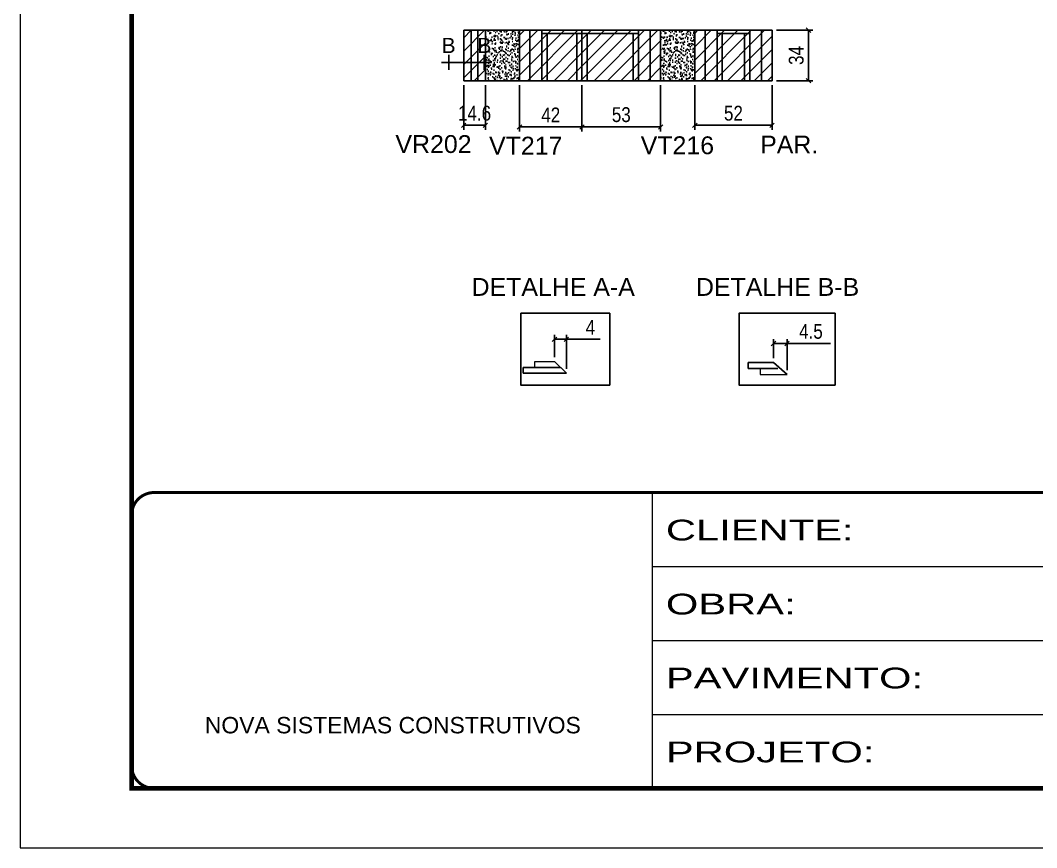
# Model space of a CAD drawing. Extents: x 137137 to 143418, y 10464 to 34486.
# Drawn here: x 137137 to 137822, y 25396 to 25953 of the extents above; entities that cross this region are included whole.
import ezdxf
from ezdxf.enums import TextEntityAlignment as Align

# ---------------------------------------------------------------- set-up
doc = ezdxf.new("R2010")
doc.units = 0
doc.linetypes.add('CONTINUO', pattern=[0])
doc.linetypes.add('DASHED', pattern=[0.75, 0.5, -0.25])
for name, color, linetype in [('5', 5, 'Continuous'), ('COTA', 241, 'Continuous'), ('detalhes', 4, 'Continuous'), ('Painéis', 200, 'Continuous'), ('SARR_2.2x7', 40, 'Continuous'), ('SARR_3.5x7', 81, 'Continuous'), ('SARR_EDITAR', 141, 'Continuous')]:
    doc.layers.add(name, color=color, linetype=linetype)
for name, color, linetype, lineweight in [('Folhas', 255, 'Continuous', 9), ('Hachura', 251, 'Continuous', 9), ('Sarr 2.2x7', 40, 'Continuous', 9), ('SARRAFO DE PRESSAO', 251, 'DASHED', 9)]:
    doc.layers.add(name, color=color, linetype=linetype, lineweight=lineweight)
doc.styles.add('ARIAL', font='arial.ttf')
doc.styles.add('COTA TECNICA', font='techl___.ttf', dxfattribs={"height": 10})
doc.styles.get("Standard").update_dxf_attribs({"font": 'arial.ttf'})
doc.styles.add('Tecnologia', font='')
doc.styles.get('Tecnologia').set_extended_font_data('Forgotten Futurist')
doc.dimstyles.new('PAINEL', dxfattribs={"dimtxt": 10, "dimasz": 3, "dimexe": 3, "dimexo": 3, "dimgap": 3, "dimtad": 1, "dimdec": 1, "dimzin": 12, "dimdsep": 46, "dimtxsty": 'COTA TECNICA', "dimblk1": 'OBLIQUE', "dimblk2": 'OBLIQUE', "dimsah": 1, "dimcen": 0.9, "dimclrd": 4, "dimclre": 4, "dimclrt": 240, "dimadec": 1, "dimazin": 3, "dimtfac": 1, "dimtdec": 1, "dimtmove": 0, "dimatfit": 3, "dimfxl": 1, "dimtolj": 1, "dimtzin": 12, "dimarcsym": 0})
pattern_1 = [(45, (-3156.5, -7e-12), (-4.49012806, 4.49012806), [])]

# ---------------------------------------------------------------- blocks, each defined once
blk = doc.blocks.new('9999999999')
at = {"color": 30, "linetype": 'CONTINUO'}
for p, q in [((98564.56, 34230.21), (98564.56, 34429.45)), ((98564.56, 34379.64), (99583.98, 34379.64)), ((98564.56, 34329.83), (99487.98, 34329.83)), ((98564.56, 34280.02), (99487.98, 34280.02))]:
    blk.add_line(p, q, dxfattribs=at)
at = {"color": 30, "linetype": 'CONTINUO', "const_width": 2}
blk.add_lwpolyline([(99583.98, 34230.21), (99583.98, 34414.45, 0.414214), (99568.98, 34429.45), (98228.98, 34429.45, 0.414214), (98213.98, 34414.45), (98213.98, 34245.21, 0.414214), (98228.98, 34230.21), (99583.98, 34230.21)], format="xyb", dxfattribs=at)
at = {"layer": 'Folhas'}
blk.add_lwpolyline([(98138.98, 34190.21), (99623.98, 34190.21), (99623.98, 35240.21), (98138.98, 35240.21)], close=True, dxfattribs=at)
at = {"layer": 'Folhas', "color": 30, "const_width": 3}
blk.add_lwpolyline([(98213.98, 34230.21), (99583.98, 34230.21), (99583.98, 35200.21), (98213.98, 35200.21)], close=True, dxfattribs=at)
at = {"color": 7, "linetype": 'Continuous', "ltscale": 5, "style": 'ARIAL'}
blk.add_text('NOVA SISTEMAS CONSTRUTIVOS', height=11.0592, dxfattribs=at).set_placement((98263.19, 34267.21))
at = {"layer": 'Folhas', "color": 7, "style": 'Tecnologia', "width": 1.5}
for s, p in [('CLIENTE:', (98573.65, 34397.17)), ('OBRA:', (98573.65, 34347.31)), ('PAVIMENTO:', (98573.65, 34297.5)), ('PROJETO:', (98573.65, 34247.69))]:
    blk.add_text(s, height=14, dxfattribs=at).set_placement(p)
blk = doc.blocks.new('_Oblique')
at = {"color": 0, "linetype": 'ByBlock', "lineweight": -2}
blk.add_line((-0.5, -0.5), (0.5, 0.5), dxfattribs=at)
blk = doc.blocks.new('*D6000')
at = {"layer": 'COTA', "color": 4, "linetype": 'ByBlock', "lineweight": -2, "transparency": 16777216}
for p, q in [((137435.84, 25909.46), (137435.84, 25879.39)), ((137450.44, 25909.46), (137450.44, 25879.39)), ((137435.84, 25882.39), (137450.44, 25882.39))]:
    blk.add_line(p, q, dxfattribs=at)
at = {"layer": 'Defpoints', "color": 0, "linetype": 'ByBlock', "transparency": 16777216}
for p in [(137435.84, 25912.46), (137450.44, 25912.46), (137450.44, 25882.39)]:
    blk.add_point(p, dxfattribs=at)
at = {"layer": 'COTA', "color": 4, "linetype": 'ByBlock', "lineweight": -2, "transparency": 16777216, "xscale": 3, "yscale": 3, "zscale": 3, "rotation": 180}
blk.add_blockref('_Oblique', (137435.84, 25882.39), dxfattribs=at)
at = {"layer": 'COTA', "color": 4, "linetype": 'ByBlock', "lineweight": -2, "transparency": 16777216, "xscale": 3, "yscale": 3, "zscale": 3}
blk.add_blockref('_Oblique', (137450.44, 25882.39), dxfattribs=at)
at = {"layer": 'COTA', "color": 240, "linetype": 'ByBlock', "transparency": 16777216, "insert": (137443.14, 25890.49), "char_height": 10, "attachment_point": 5, "style": 'COTA TECNICA'}
blk.add_mtext('\\A1;14.6', dxfattribs=at)
blk = doc.blocks.new('*D6001')
at = {"layer": 'COTA', "color": 4, "linetype": 'ByBlock', "lineweight": -2, "transparency": 16777216}
for p, q in [((137644.45, 25725.53), (137644.45, 25738.43)), ((137653.54, 25717.53), (137653.54, 25738.43)), ((137644.45, 25735.43), (137653.54, 25735.43)), ((137653.54, 25735.43), (137682.76, 25735.43))]:
    blk.add_line(p, q, dxfattribs=at)
at = {"layer": 'Defpoints', "color": 0, "linetype": 'ByBlock', "transparency": 16777216}
for p in [(137653.54, 25735.43), (137644.45, 25722.53), (137653.54, 25714.53)]:
    blk.add_point(p, dxfattribs=at)
at = {"layer": 'COTA', "color": 4, "linetype": 'ByBlock', "lineweight": -2, "transparency": 16777216, "xscale": 3, "yscale": 3, "zscale": 3, "rotation": 180}
blk.add_blockref('_Oblique', (137644.45, 25735.43), dxfattribs=at)
at = {"layer": 'COTA', "color": 4, "linetype": 'ByBlock', "lineweight": -2, "transparency": 16777216, "xscale": 3, "yscale": 3, "zscale": 3}
blk.add_blockref('_Oblique', (137653.54, 25735.43), dxfattribs=at)
at = {"layer": 'COTA', "color": 240, "linetype": 'ByBlock', "transparency": 16777216, "insert": (137669.65, 25743.54), "char_height": 10, "attachment_point": 5, "style": 'COTA TECNICA'}
blk.add_mtext('\\A1;4.5', dxfattribs=at)
blk = doc.blocks.new('*D6002')
at = {"layer": 'COTA', "color": 4, "linetype": 'ByBlock', "lineweight": -2, "transparency": 16777216}
for p, q in [((137496.99, 25726.31), (137496.99, 25741.22)), ((137496.99, 25738.22), (137504.98, 25738.22)), ((137504.98, 25718.31), (137504.98, 25741.22)), ((137504.98, 25738.22), (137527.76, 25738.22))]:
    blk.add_line(p, q, dxfattribs=at)
at = {"layer": 'Defpoints', "color": 0, "linetype": 'ByBlock', "transparency": 16777216}
for p in [(137496.99, 25738.22), (137496.99, 25723.31), (137504.98, 25715.31)]:
    blk.add_point(p, dxfattribs=at)
at = {"layer": 'COTA', "color": 4, "linetype": 'ByBlock', "lineweight": -2, "transparency": 16777216, "xscale": 3, "yscale": 3, "zscale": 3, "rotation": 180}
blk.add_blockref('_Oblique', (137496.99, 25738.22), dxfattribs=at)
at = {"layer": 'COTA', "color": 4, "linetype": 'ByBlock', "lineweight": -2, "transparency": 16777216, "xscale": 3, "yscale": 3, "zscale": 3}
blk.add_blockref('_Oblique', (137504.98, 25738.22), dxfattribs=at)
at = {"layer": 'COTA', "color": 240, "linetype": 'ByBlock', "transparency": 16777216, "insert": (137521.14, 25746.29), "char_height": 10, "attachment_point": 5, "style": 'COTA TECNICA'}
blk.add_mtext('\\A1;4', dxfattribs=at)
blk = doc.blocks.new('*D6003')
at = {"layer": 'COTA', "color": 4, "linetype": 'ByBlock', "lineweight": -2, "transparency": 16777216}
for p, q in [((137591.44, 25909.46), (137591.44, 25879.39)), ((137643.44, 25909.46), (137643.44, 25879.39)), ((137591.44, 25882.39), (137643.44, 25882.39))]:
    blk.add_line(p, q, dxfattribs=at)
at = {"layer": 'Defpoints', "color": 0, "linetype": 'ByBlock', "transparency": 16777216}
for p in [(137591.44, 25912.46), (137643.44, 25912.46), (137643.44, 25882.39)]:
    blk.add_point(p, dxfattribs=at)
at = {"layer": 'COTA', "color": 4, "linetype": 'ByBlock', "lineweight": -2, "transparency": 16777216, "xscale": 3, "yscale": 3, "zscale": 3, "rotation": 180}
blk.add_blockref('_Oblique', (137591.44, 25882.39), dxfattribs=at)
at = {"layer": 'COTA', "color": 4, "linetype": 'ByBlock', "lineweight": -2, "transparency": 16777216, "xscale": 3, "yscale": 3, "zscale": 3}
blk.add_blockref('_Oblique', (137643.44, 25882.39), dxfattribs=at)
at = {"layer": 'COTA', "color": 240, "linetype": 'ByBlock', "transparency": 16777216, "insert": (137617.44, 25890.5), "char_height": 10, "attachment_point": 5, "style": 'COTA TECNICA'}
blk.add_mtext('\\A1;52', dxfattribs=at)
blk = doc.blocks.new('*D6004')
at = {"layer": 'COTA', "color": 4, "linetype": 'ByBlock', "lineweight": -2, "transparency": 16777216}
for p, q in [((137646.44, 25946.46), (137670.97, 25946.46)), ((137667.97, 25946.46), (137667.97, 25912.46)), ((137646.44, 25912.46), (137670.97, 25912.46))]:
    blk.add_line(p, q, dxfattribs=at)
at = {"layer": 'Defpoints', "color": 0, "linetype": 'ByBlock', "transparency": 16777216}
for p in [(137643.44, 25946.46), (137643.44, 25912.46), (137667.97, 25912.46)]:
    blk.add_point(p, dxfattribs=at)
at = {"layer": 'COTA', "color": 4, "linetype": 'ByBlock', "lineweight": -2, "transparency": 16777216, "xscale": 3, "yscale": 3, "zscale": 3}
for p, rotation in [((137667.97, 25946.46), 90), ((137667.97, 25912.46), 270)]:
    blk.add_blockref('_Oblique', p, dxfattribs=dict(at, rotation=rotation))
at = {"layer": 'COTA', "color": 240, "linetype": 'ByBlock', "transparency": 16777216, "insert": (137659.75, 25929.46), "char_height": 10, "attachment_point": 5, "rotation": 90, "style": 'COTA TECNICA'}
blk.add_mtext('\\A1;34', dxfattribs=at)
blk = doc.blocks.new('*D6158')
at = {"layer": 'COTA', "color": 4, "lineweight": -2, "transparency": 16777216}
for p, q in [((137473.44, 25909.46), (137473.44, 25878.31)), ((137515.44, 25909.46), (137515.44, 25878.31)), ((137473.44, 25881.31), (137515.44, 25881.31))]:
    blk.add_line(p, q, dxfattribs=at)
at = {"layer": 'Defpoints', "color": 0, "transparency": 16777216}
for p in [(137473.44, 25912.46), (137515.44, 25912.46), (137515.44, 25881.31)]:
    blk.add_point(p, dxfattribs=at)
at = {"layer": 'COTA', "color": 4, "lineweight": -2, "transparency": 16777216, "xscale": 3, "yscale": 3, "zscale": 3, "rotation": 180}
blk.add_blockref('_Oblique', (137473.44, 25881.31), dxfattribs=at)
at = {"layer": 'COTA', "color": 4, "lineweight": -2, "transparency": 16777216, "xscale": 3, "yscale": 3, "zscale": 3}
blk.add_blockref('_Oblique', (137515.44, 25881.31), dxfattribs=at)
at = {"layer": 'COTA', "color": 240, "transparency": 16777216, "insert": (137494.44, 25889.38), "char_height": 10, "attachment_point": 5, "style": 'COTA TECNICA'}
blk.add_mtext('\\A1;42', dxfattribs=at)
blk = doc.blocks.new('*D6159')
at = {"layer": 'COTA', "color": 4, "lineweight": -2, "transparency": 16777216}
for p, q in [((137515.44, 25909.46), (137515.44, 25878.31)), ((137568.44, 25909.46), (137568.44, 25878.31)), ((137515.44, 25881.31), (137568.44, 25881.31))]:
    blk.add_line(p, q, dxfattribs=at)
at = {"layer": 'Defpoints', "color": 0, "transparency": 16777216}
for p in [(137515.44, 25912.46), (137568.44, 25912.46), (137568.44, 25881.31)]:
    blk.add_point(p, dxfattribs=at)
at = {"layer": 'COTA', "color": 4, "lineweight": -2, "transparency": 16777216, "xscale": 3, "yscale": 3, "zscale": 3, "rotation": 180}
blk.add_blockref('_Oblique', (137515.44, 25881.31), dxfattribs=at)
at = {"layer": 'COTA', "color": 4, "lineweight": -2, "transparency": 16777216, "xscale": 3, "yscale": 3, "zscale": 3}
blk.add_blockref('_Oblique', (137568.44, 25881.31), dxfattribs=at)
at = {"layer": 'COTA', "color": 240, "transparency": 16777216, "insert": (137541.94, 25889.53), "char_height": 10, "attachment_point": 5, "style": 'COTA TECNICA'}
blk.add_mtext('\\A1;53', dxfattribs=at)

msp = doc.modelspace()

# ---------------------------------------------------------------- hatches: boundary and pattern name
at = {"layer": 'COTA', "linetype": 'ByBlock'}
h = msp.add_hatch(dxfattribs=at)
h.set_pattern_fill('AR-CONC', color=256, scale=0.03)
h.set_pattern_definition([(50, (-848.229, -161.198), (5.46554007, -0.47817257), [0.5715, -6.2865]), (355, (-848.229, -161.198), (-1.05730264, 5.73170536), [0.4572, -5.02921753]), (100.4514447, (-847.7734, -161.2377), (4.40823741, 5.25353256), [0.48570026, -5.34270734]), (46.1842, (-848.229, -159.674), (8.13237123, -1.26126984), [0.85725, -9.42975]), (96.6355576, (-847.551, -159.779), (7.122124, 7.42278374), [0.7285507, -8.01406824]), (351.184151, (-848.229, -159.674), (7.122124, 7.42278374), [0.685799, -7.54379196]), (21, (-847.467, -160.055), (4.54843174, -3.06795595), [0.5715, -6.2865]), (326, (-847.467, -160.055), (1.85406085, 5.52563898), [0.4572, -5.0292]), (71.451445, (-847.088, -160.3105), (6.40249258, 2.45768307), [0.48570026, -5.34269813]), (37.5, (-848.2288, -161.1978), (0.092658098, 2.536651166), [0, -4.96824, 0, -5.1054, 0, -5.04825]), (7.5, (-848.2288, -161.1978), (2.004589875, 3.005417245), [0, -2.91084, 0, -4.85394, 0, -1.92405]), (327.5, (-849.928, -161.1978), (4.067717855, -0.17186232), [0, -1.905, 0, -5.9436, 0, -7.8867]), (317.5, (-850.69, -161.1978), (4.44387544, 0.76279473), [0, -2.4765, 0, -3.94716, 0, -5.6007])])
h.paths.add_polyline_path([(137473.44, 25912.46), (137473.44, 25946.46), (137450.44, 25946.46), (137450.44, 25912.46)])
h = msp.add_hatch(dxfattribs=at)
h.set_pattern_fill('AR-CONC', color=256, scale=0.03)
h.set_pattern_definition([(50, (-730.2287, -161.198), (5.46554007, -0.47817257), [0.5715, -6.2865]), (355, (-730.2287, -161.198), (-1.05730264, 5.73170536), [0.4572, -5.02921753]), (100.4514447, (-729.773, -161.2377), (4.40823741, 5.25353256), [0.48570026, -5.34270734]), (46.1842, (-730.229, -159.674), (8.13237123, -1.26126984), [0.85725, -9.42975]), (96.6355576, (-729.551, -159.779), (7.122124, 7.42278374), [0.7285507, -8.01406824]), (351.184151, (-730.229, -159.674), (7.122124, 7.42278374), [0.685799, -7.54379196]), (21, (-729.4667, -160.055), (4.54843174, -3.06795595), [0.5715, -6.2865]), (326, (-729.4667, -160.055), (1.85406085, 5.52563898), [0.4572, -5.0292]), (71.451445, (-729.0876, -160.3105), (6.40249258, 2.45768307), [0.48570026, -5.34269813]), (37.5, (-730.2287, -161.1978), (0.092658098, 2.536651166), [0, -4.96824, 0, -5.1054, 0, -5.04825]), (7.5, (-730.2287, -161.1978), (2.004589875, 3.005417245), [0, -2.91084, 0, -4.85394, 0, -1.92405]), (327.5, (-731.928, -161.1978), (4.067717855, -0.17186232), [0, -1.905, 0, -5.9436, 0, -7.8867]), (317.5, (-732.69, -161.1978), (4.44387544, 0.76279473), [0, -2.4765, 0, -3.94716, 0, -5.6007])])
h.paths.add_polyline_path([(137591.44, 25912.46), (137591.44, 25946.46), (137568.44, 25946.46), (137568.44, 25912.46)])
at = {"layer": 'Hachura'}
h = msp.add_hatch(dxfattribs=at)
h.set_pattern_fill('ANSI31', color=256, scale=2)
h.set_pattern_definition(pattern_1)
h.paths.add_polyline_path([(137450.44, 25946.46), (137435.84, 25946.46), (137435.84, 25912.46), (137450.44, 25912.46)])
h = msp.add_hatch(dxfattribs=at)
h.set_pattern_fill('ANSI31', color=256, scale=2)
h.set_pattern_definition(pattern_1)
h.paths.add_polyline_path([(137473.44, 25946.46), (137473.44, 25912.46), (137515.44, 25912.46), (137515.44, 25946.46)])
h = msp.add_hatch(dxfattribs=at)
h.set_pattern_fill('ANSI31', color=256, scale=2)
h.set_pattern_definition(pattern_1)
h.paths.add_polyline_path([(137568.44, 25912.46), (137568.44, 25946.46), (137515.44, 25946.46), (137515.44, 25912.46)])
h = msp.add_hatch(dxfattribs=at)
h.set_pattern_fill('ANSI31', color=256, scale=2)
h.set_pattern_definition(pattern_1)
h.paths.add_polyline_path([(137591.44, 25946.46), (137591.44, 25912.46), (137643.44, 25912.46), (137643.44, 25946.46)])

# ---------------------------------------------------------------- linework, layer by layer
at = {"linetype": 'ByBlock'}
for points in [[(137474.24, 25755.74), (137534.22, 25755.74), (137534.22, 25707.41), (137474.24, 25707.41)], [(137685.9, 25755.74), (137621.25, 25755.74), (137621.25, 25707.41), (137685.9, 25707.41)]]:
    msp.add_lwpolyline(points, close=True, dxfattribs=at)
at = {"layer": 'COTA', "linetype": 'ByBlock'}
for p, q in [((137450.44, 25946.46), (137473.44, 25946.46)), ((137568.44, 25946.46), (137591.44, 25946.46)), ((137473.44, 25912.46), (137450.44, 25912.46)), ((137591.44, 25912.46), (137568.44, 25912.46))]:
    msp.add_line(p, q, dxfattribs=at)
at = {"layer": 'detalhes'}
for p, q in [((137425.83, 25929.79), (137425.83, 25919.79)), ((137449.55, 25929.79), (137449.55, 25919.79)), ((137454.55, 25924.79), (137420.83, 25924.79))]:
    msp.add_line(p, q, dxfattribs=at)
at = {"layer": 'Painéis', "linetype": 'ByBlock'}
for p, q in [((137435.84, 25946.46), (137435.84, 25912.46)), ((137450.44, 25946.46), (137435.84, 25946.46)), ((137450.44, 25946.46), (137450.44, 25912.46)), ((137473.44, 25946.46), (137473.44, 25912.46)), ((137568.44, 25946.46), (137473.44, 25946.46)), ((137515.44, 25946.46), (137515.44, 25912.46)), ((137568.44, 25946.46), (137568.44, 25912.46)), ((137591.44, 25946.46), (137591.44, 25912.46)), ((137643.44, 25946.46), (137591.44, 25946.46)), ((137643.44, 25946.46), (137643.44, 25912.46)), ((137435.84, 25912.46), (137450.44, 25912.46)), ((137473.44, 25912.46), (137568.44, 25912.46)), ((137591.44, 25912.46), (137643.44, 25912.46)), ((137475.78, 25719.31), (137500.95, 25719.34)), ((137475.78, 25715.31), (137475.78, 25719.31)), ((137644.45, 25722.53), (137627.45, 25722.53)), ((137627.45, 25722.53), (137627.45, 25718.53)), ((137627.45, 25718.53), (137647.4, 25718.53)), ((137653.54, 25714.53), (137644.45, 25722.53)), ((137504.98, 25715.31), (137475.78, 25715.31))]:
    msp.add_line(p, q, dxfattribs=at)
at = {"layer": 'Sarr 2.2x7'}
for p, q in [((137483.78, 25719.31), (137483.78, 25723.31)), ((137483.78, 25723.31), (137496.99, 25723.31)), ((137499.56, 25719.34), (137483.78, 25719.31)), ((137496.99, 25723.31), (137504.98, 25715.31)), ((137646.1, 25718.53), (137635.45, 25718.53)), ((137635.45, 25718.53), (137635.45, 25714.53)), ((137635.45, 25714.53), (137653.54, 25714.53))]:
    msp.add_line(p, q, dxfattribs=at)
at = {"layer": 'SARR_2.2x7', "linetype": 'Continuous'}
for p, q in [((137480.44, 25946.46), (137480.44, 25912.46)), ((137553.44, 25944.26), (137488.44, 25944.26)), ((137561.44, 25946.46), (137561.44, 25912.46)), ((137598.44, 25946.46), (137598.44, 25912.46)), ((137628.44, 25944.26), (137606.44, 25944.26)), ((137636.44, 25946.46), (137636.44, 25912.46))]:
    msp.add_line(p, q, dxfattribs=at)
at = {"layer": 'SARR_3.5x7'}
for p, q in [((137488.44, 25946.46), (137488.44, 25912.46)), ((137491.94, 25944.26), (137491.94, 25912.46)), ((137511.94, 25944.26), (137511.94, 25912.46)), ((137515.44, 25944.26), (137515.44, 25912.46)), ((137518.94, 25944.26), (137518.94, 25912.46)), ((137549.94, 25944.26), (137549.94, 25912.46)), ((137553.44, 25946.46), (137553.44, 25912.46)), ((137606.44, 25946.46), (137606.44, 25912.46)), ((137609.94, 25944.26), (137609.94, 25912.46)), ((137624.94, 25944.26), (137624.94, 25912.46)), ((137628.44, 25946.46), (137628.44, 25912.46))]:
    msp.add_line(p, q, dxfattribs=at)
at = {"layer": 'SARR_EDITAR', "linetype": 'Continuous'}
for p, q in [((137440.84, 25946.46), (137440.84, 25912.46)), ((137445.44, 25946.46), (137445.44, 25912.46))]:
    msp.add_line(p, q, dxfattribs=at)

# ---------------------------------------------------------------- block references
at = {"layer": 'SARRAFO DE PRESSAO', "color": 6, "linetype": 'ByBlock'}
msp.add_blockref('9999999999', (38998.31, -8794.45), dxfattribs=at)

# ---------------------------------------------------------------- texts
at = {"layer": '5', "linetype": 'Continuous'}
for s, p in [('VR202', (137389.87, 25863.76)), ('VT217', (137452.91, 25862.7)), ('VT216', (137555.02, 25862.95)), ('PAR.', (137635.45, 25863.46))]:
    msp.add_text(s, height=12, rotation=0.00004, dxfattribs=at).set_placement(p)
at = {"layer": '5', "color": 7, "linetype": 'Continuous'}
for s, p in [('DETALHE A-A', (137441.14, 25767.51)), ('DETALHE B-B', (137592.22, 25767.51))]:
    msp.add_text(s, height=12, rotation=359.99996, dxfattribs=at).set_placement(p)
at = {"layer": 'detalhes', "color": 0, "linetype": 'Continuous', "style": 'ARIAL'}
for p in [(137425.64, 25936.21), (137449.75, 25936.21)]:
    msp.add_text('B', height=10.22, dxfattribs=at).set_placement(p, align=Align.MIDDLE_CENTER)

# ---------------------------------------------------------------- dimensions: what is measured, and where the dimension line sits
at = {"layer": 'COTA', "linetype": 'ByBlock'}
dim = msp.add_linear_dim(base=(137667.97, 25912.46), p1=(137643.44, 25946.46), p2=(137643.44, 25912.46), angle=90, dimstyle='PAINEL', dxfattribs=at)
dim.commit()
dim.dimension.update_dxf_attribs({"geometry": '*D6004', "text_midpoint": (137659.75, 25929.46)})
dim = msp.add_linear_dim(base=(137450.44, 25882.39), p1=(137435.84, 25912.46), p2=(137450.44, 25912.46), angle=0, dimstyle='PAINEL', dxfattribs=at)
dim.commit()
dim.dimension.update_dxf_attribs({"geometry": '*D6000', "text_midpoint": (137443.14, 25882.39), "dimtype": 161})
at = {"layer": 'COTA'}
dim = msp.add_linear_dim(base=(137515.44, 25881.31), p1=(137473.44, 25912.46), p2=(137515.44, 25912.46), dimstyle='PAINEL', dxfattribs=at)
dim.commit()
dim.dimension.update_dxf_attribs({"geometry": '*D6158', "text_midpoint": (137494.44, 25889.38)})
dim = msp.add_linear_dim(base=(137568.44, 25881.31), p1=(137515.44, 25912.46), p2=(137568.44, 25912.46), dimstyle='PAINEL', override={"dimtmove": 1}, dxfattribs=at)
dim.commit()
dim.dimension.update_dxf_attribs({"geometry": '*D6159', "text_midpoint": (137541.94, 25889.53)})
at = {"layer": 'COTA', "linetype": 'ByBlock'}
dim = msp.add_aligned_dim(p1=(137591.44, 25912.46), p2=(137643.44, 25912.46), distance=-30.07, dimstyle='PAINEL', dxfattribs=at)
dim.commit()
dim.dimension.update_dxf_attribs({"geometry": '*D6003', "text_midpoint": (137617.44, 25890.5)})
dim = msp.add_linear_dim(base=(137496.99, 25738.22), p1=(137504.98, 25715.31), p2=(137496.99, 25723.31), angle=180, dimstyle='PAINEL', override={"dimlfac": 0.5}, dxfattribs=at)
dim.commit()
dim.dimension.update_dxf_attribs({"geometry": '*D6002', "text_midpoint": (137521.14, 25738.22), "dimtype": 160})
dim = msp.add_linear_dim(base=(137653.54, 25735.43), p1=(137644.45, 25722.53), p2=(137653.54, 25714.53), angle=180, dimstyle='PAINEL', override={"dimlfac": 0.5}, dxfattribs=at)
dim.commit()
dim.dimension.update_dxf_attribs({"geometry": '*D6001', "text_midpoint": (137669.65, 25743.54)})

doc.saveas('drawing.dxf')
